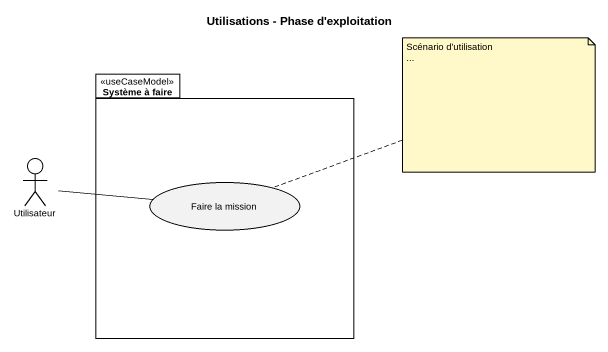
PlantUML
@startuml
title Utilisations - Phase d'exploitation
package "Système à faire" as Système_à_faire <<useCaseModel>> {
  usecase "Faire la mission" as Faire_la_mission
}
actor Utilisateur
Utilisateur -right- Faire_la_mission
note right of Faire_la_mission
  Scénario d'utilisation
  ~...
end note
@enduml
